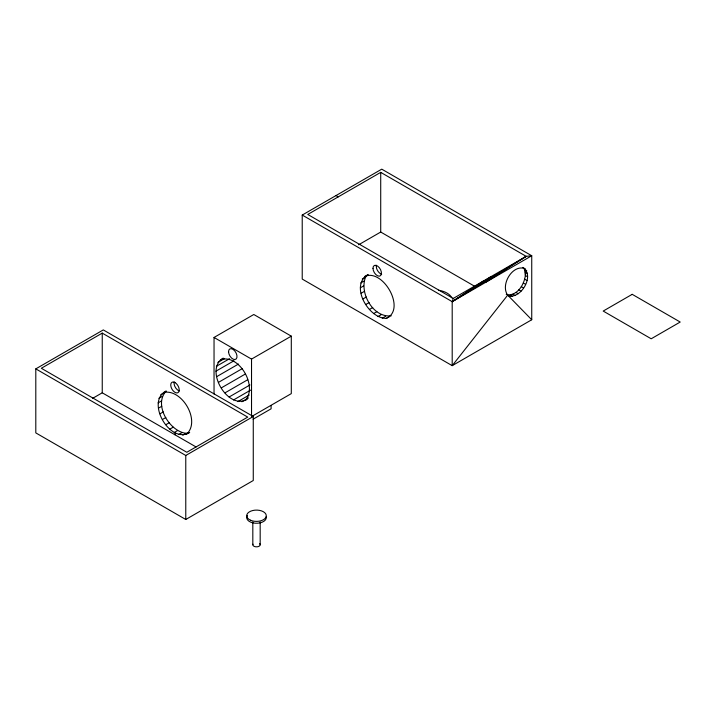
<?xml version="1.0" encoding="UTF-8"?>
<svg xmlns="http://www.w3.org/2000/svg" width="716" height="716" viewBox="0 0 716 716"><rect width="100%" height="100%" fill="white"/><g stroke="black" fill="none" stroke-linecap="round" stroke-linejoin="round"><path stroke-width="1.07" d="M525.571 271.266C526 281.522 519.172 295.126 507.68 294.956L509.917 296.254C522.403 296.934 534.494 275.338 522.948 267.408L524.479 269.413L525.392 275.526L527.629 276.824M247.127 399.349C227.733 410.626 203.863 369.304 223.213 358.098M364.802 276.349C383.266 268.402 406.491 309.527 386.282 318.369C368.382 318.575 349.354 285.317 368.096 274.452L365.563 277.155L362.278 279.052M391.267 315.81C373.251 318.083 359.11 292.987 365.563 277.155M182.777 435.212L186.062 433.314L189.668 432.473C170.041 444.681 145.339 401.783 166.023 391.07M186.062 433.314C169.477 431.417 153.314 404.612 166.139 391.16M302.224 215.06L452.199 301.651L453.246 298.447L483.694 280.851L526.197 256.346L531.737 255.746L531.737 319.757L452.199 365.661L302.224 279.07L302.224 215.06L381.753 169.155L531.737 255.746L452.199 301.651L452.199 365.661L507.707 295.144C500.117 284.986 512.513 263.783 525.186 268.706M245.23 400.441C258.082 386.452 239.072 353.4 220.376 359.736M186.375 434.37C201.205 421.348 182.097 388.358 163.552 392.493M453.246 298.447L307.764 214.46L380.715 172.359L526.197 256.346L452.199 301.651L483.694 280.851M452.199 301.651L491.328 276.457M485.949 282.158L526.197 256.346M35.8 368.874L103.292 329.915L253.267 416.506L253.267 480.517L185.775 519.485L35.8 432.894L35.8 368.874L185.775 455.465L253.267 416.506M102.245 333.11L41.34 368.275L186.813 452.27L247.727 417.106L102.245 333.11L102.245 392.798L196.041 446.945M92.579 398.382L102.245 392.798M358.635 244.782L380.715 232.038L475.129 286.552M214.039 394.033L214.039 337.46L253.795 314.503L291.296 336.153L291.296 393.621L251.531 416.578M160.724 394.758L164.018 392.86M217.843 362.439L224.475 358.609M158.871 398.302L162.165 396.395M216.339 366.341L229.594 358.689M360.766 282.954L364.05 281.057M158.111 402.866L161.404 400.969M215.946 371.183L233.935 360.801M360.372 287.796L363.665 285.899M158.496 408.156L161.789 406.258M216.706 376.634L238.482 364.059M361.132 293.247L364.426 291.349M214.039 337.46L251.531 359.101L291.296 336.153M160.008 413.812L163.302 411.906M218.568 382.317L242.232 368.65M362.994 298.93L366.288 297.033M162.541 419.433L165.826 417.535M221.396 387.848L245.06 374.182M365.822 304.461L369.116 302.564M165.915 424.651L169.209 422.753M225.003 392.851L247.718 379.731M369.429 309.464L372.714 307.567M169.907 429.099L173.2 427.201M229.138 396.986L249.965 384.957M373.564 313.599L376.858 311.702M174.248 432.482L177.541 430.585M233.523 399.967L250.564 390.13M377.95 316.579L381.243 314.682M178.633 434.567L181.927 432.67M237.864 401.595L249.222 395.035M382.29 318.208L385.584 316.311M241.856 401.757L248.479 397.926M386.282 318.369L389.576 316.472M253.124 419.191L271.104 408.809L271.104 405.453M506.212 294.276L509.917 296.254M524.479 269.413L526.725 270.711M525.311 272.178L527.558 273.476M524.703 279.222L526.949 280.511M523.307 283.008L525.544 284.306M521.284 286.633L523.521 287.93M518.778 289.855L521.024 291.144M515.959 292.441L518.205 293.739M513.023 294.222L515.269 295.52M510.168 295.082L512.414 296.379M335.965 195.575L338.22 196.873M507.707 295.144L531.737 319.757M380.715 172.359L380.715 232.038M260.176 521.946L260.176 544.715M252.82 521.946L252.82 544.715M251.531 359.101L251.531 415.468M185.775 455.465L185.775 519.485M174.99 432.831L174.99 434.791M381.664 274.183A5.979 3.455 60 0 1 380.572 273.736L379.48 272.957A5.979 3.455 60 0 1 376.401 265.269M438.514 290.249A18.562 10.713 0 0 1 451.733 297.775M266.191 516.871A9.791 5.647 0 0 1 255.209 523.208A9.791 5.647 0 0 1 247.441 515.448M259.684 543.659A3.678 2.121 0 0 1 258.342 546.559L257.447 546.773A3.678 2.121 0 0 1 252.945 544.169M179.304 390.9A5.979 3.455 60 0 1 174.212 381.879M632.201 294.33L603.203 311.066L651.202 338.784L680.2 322.039L632.201 294.33M175.062 382.63L173.961 382.138A5.979 3.455 60 0 0 170.784 385.602A5.979 3.455 60 0 0 174.919 392.305L176.011 392.798A5.979 3.455 60 0 0 179.188 389.343A5.979 3.455 60 0 0 175.062 382.63M372.982 268.357A5.979 3.455 60 0 0 379.39 276.161A5.979 3.455 60 0 0 379.265 267.632A5.979 3.455 60 0 0 372.982 268.357M250.528 520.228A9.791 5.647 0 0 0 266.191 516.487A9.791 5.647 0 0 0 252.739 510.526A9.791 5.647 0 0 0 250.528 520.228M228.556 351.744A5.979 3.455 60 0 0 234.964 359.539A5.979 3.455 60 0 0 234.839 351.019A5.979 3.455 60 0 0 228.556 351.744"/></g></svg>
